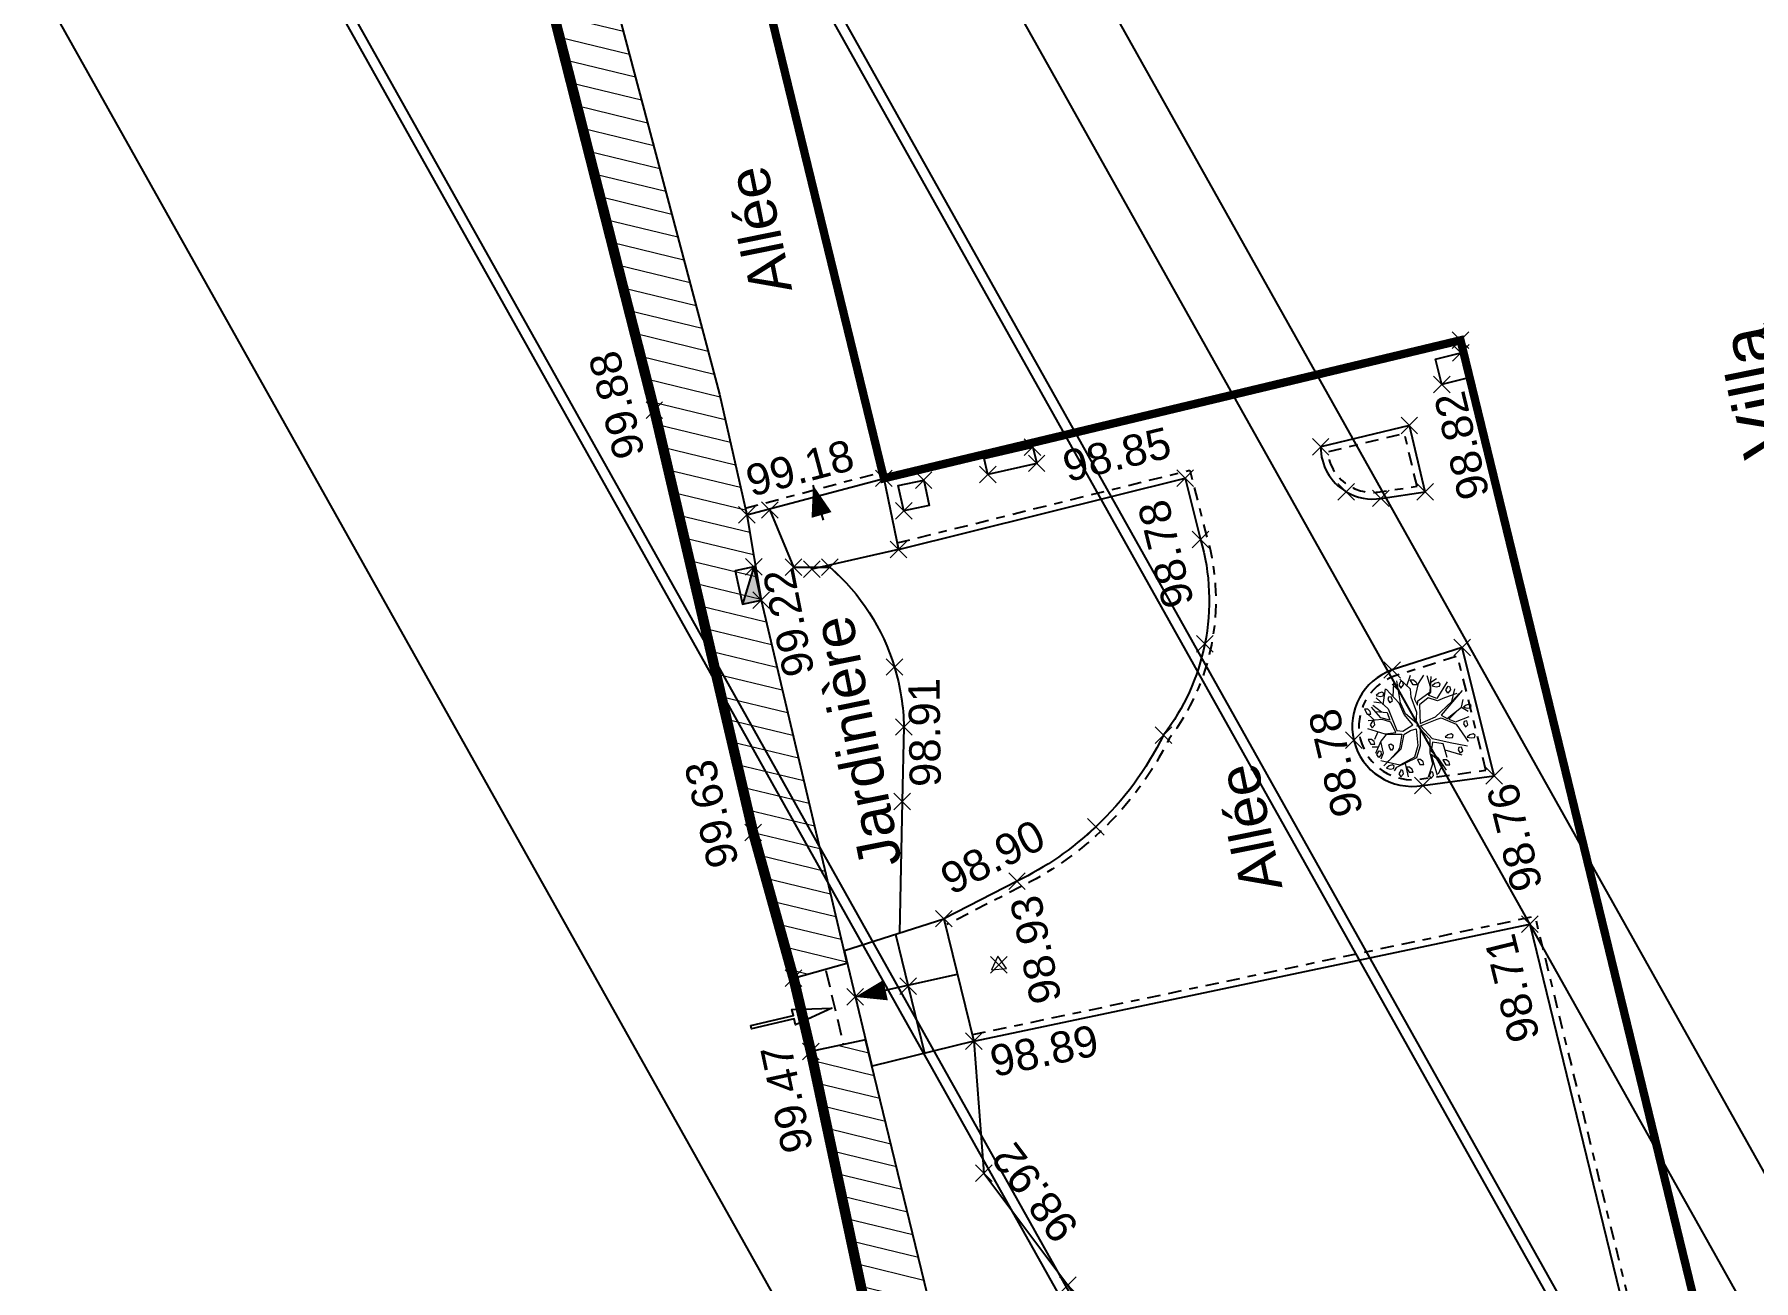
# Model space of a CAD drawing. Extents: x 947 to 1126, y 1788 to 2053.
# Drawn here: x 1005.44 to 1026.14, y 1947.64 to 1962.64 of the extents above; entities that cross this region are included whole.
import ezdxf
from ezdxf.enums import TextEntityAlignment as Align

# ---------------------------------------------------------------- set-up
doc = ezdxf.new("R2010")
doc.units = 0
doc.header["$LTSCALE"] = 2.5
doc.header["$PDMODE"] = 3
doc.header["$PDSIZE"] = 0.1
for name, pattern in [('BORDURE', [44.449999999999996, 12.7, -6.35, 12.7, -6.35, 0, -6.35]), ('CACH200', [0.12, 0.08, -0.04]), ('CONTINU', [0]), ('FANTOME', [63.50000000000001, 31.75, -6.35, 6.35, -6.35, 6.35, -6.35])]:
    doc.linetypes.add(name, pattern=pattern)
for name, color, linetype in [('F_Cadastre_application', 252, 'FANTOME'), ('PBO', 7, 'Continuous'), ('T_Bati', 7, 'Continuous'), ('T_Bordures_trottoir', 7, 'Continuous'), ('T_Murs', 7, 'Continuous'), ('T_RES_AEP', 4, 'Continuous'), ('T_RES_DIVERS', 251, 'Continuous'), ('T_Textes', 7, 'Continuous')]:
    doc.layers.add(name, color=color, linetype=linetype)
for name, color, linetype, lineweight in [('T_Murs_Hachures', 7, 'Continuous', 0), ('T_Végétaux', 65, 'Continuous', 0), ('TOPOALT', 7, 'Continuous', 0), ('TOPOJIS', 7, 'Continuous', 0)]:
    doc.layers.add(name, color=color, linetype=linetype, lineweight=lineweight)
doc.styles.add('Arial', font='arial.ttf')
pattern_1 = [(346.3434213360296, (0, 0), (0.05902544855257708, 0.242932081914199), [])]

# ---------------------------------------------------------------- blocks, each defined once
blk = doc.blocks.new('PointTopo')
at = {"color": 0}
blk.add_point((0, 0), dxfattribs=at)
at = {"layer": 'TOPOALT', "style": 'Arial'}
blk.add_attdef('ALT', (0.125, -0.125), '', height=0.3750000000000001, dxfattribs=at)
blk = doc.blocks.new('gr01')
at = {"color": 0, "linetype": 'ByBlock'}
blk.add_lwpolyline([(-3.9139059993e-06, 0.0201500685203122), (0.5264771646945832, 0.0201366147649971), (0.5264483045238677, 0.0944274122477396), (0.9987509119096244, 0.0001939952301697), (0.526484947553584, -0.0942228927563065), (0.526484947553584, -0.0199320896677939), (3.9139059993e-06, -0.0201500685203122)], close=True, dxfattribs=at)
blk = doc.blocks.new('GD100')
h = blk.add_hatch(color=256)
h.dxf.hatch_style = 1
h.paths.add_polyline_path([(1, 0.23), (1.110223024625157e-16, 0), (1, 0)])
blk.add_lwpolyline([(0, 0), (0, 0.23), (1, 0.23), (1, 0)], close=True)
at = {"flags": 128}
blk.add_lwpolyline([(0, 0), (1, 0.23)], dxfattribs=at)
blk = doc.blocks.new('gd05')
blk.add_lwpolyline([(0, 0), (0, 1), (1, 1), (1, 0)], close=True)
blk = doc.blocks.new('v024')
at = {"color": 0, "linetype": 'Continuous'}
for p, q in [((-0.8124999999999716, 0.5078125), (-0.7578125000000568, 0.8925781250000142)), ((-0.4609374999999716, 0.869140625), (-0.6015625000000568, 1.007812499999972)), ((-0.5703124999999432, 0.7011718750000284), (-0.5546875000000284, 1.027343749999972)), ((-0.2421875000000284, 0.966796875), (-0.15625, 1.220703125)), ((0.3281250000000568, 0.9433593749999858), (0.2421875000000284, 1.201171875)), ((0.3359374999999432, 1.048828125000014), (0.46875, 1.142578125)), ((0.8359375000000568, 0.5859375), (0.9140625000000568, 0.8925781250000142)), ((-0.8515624999999716, 0.3339843749999716), (-1.062500000000028, 0.48828125)), ((-0.8515624999999716, 0.5449218750000284), (-1.039062499999943, 0.5742187500000284)), ((1.070312500000057, 0.4511718749999716), (1.109375000000057, 0.6328125000000284)), ((-1.023437500000028, 0.13671875), (-1.164062499999972, 0.2675781250000142)), ((-0.9453125000000284, -0.1406250000000142), (-1.023437500000028, -0.3300781250000284)), ((-0.9375, -0.5117187500000142), (-1.078124999999943, -0.5117187500000142)), ((-0.6171874999999716, -0.7734374999999716), (-0.7187500000000568, -0.8730468750000142)), ((0.6718750000000284, -0.576171875), (1.078124999999943, -0.6953124999999716)), ((-0.2890625000000568, -0.9062500000000284), (-0.2109375000000568, -1.224609375000014)), ((0.6093749999999432, -0.927734375), (0.5078125, -1.158203124999986))]:
    blk.add_line(p, q, dxfattribs=at)
for points in [[(-0.9843750000000284, 0.6718750000000284), (-0.6953124999999716, 0.41015625), (-0.4843750000000568, -0.107421875), (-0.3437499999999716, -0.126953125), (-0.1015624999999432, 0.02539062499998579), (-0.3125, 0.2773437500000142), (-0.4296875, 0.5507812500000142), (-0.7421875, 0.8828125000000142)], [(-0.01562500000005684, 0.06640625000002842), (-0.2812500000000284, 0.2871093750000142), (-0.3984375000000284, 0.556640625), (-0.4843750000000568, 1.087890625000014)], [(-0.02343749999994316, 0.068359375), (-0.007812500000028422, 0.3261718750000142), (-0.1406249999999432, 0.6914062500000284), (-0.15625, 0.8847656249999858), (-0.4140624999999432, 1.124999999999972)], [(0.15625, 1.220703125), (0.03124999999997158, 1.019531250000014), (-0.06249999999994316, 0.6425781250000284), (0.007812500000028422, 0.498046875), (0.02343749999994316, 0.6035156250000284), (0.3203125000000284, 0.8164062499999858), (0.3437499999999716, 1.19140625)], [(0.7265624999999432, 1.064453125), (0.4765625000000284, 0.6582031250000142), (0.3046874999999716, 0.7246093749999716), (0.2734375, 0.7363281250000142), (0.3359374999999432, 0.8085937500000284), (0.3359374999999432, 1.044921875)], [(1.085937499999972, 0.8554687499999858), (0.5781249999999716, 0.2578125000000142), (0.7265624999999432, 0.1796875000000142), (1.070312500000057, 0.4511718749999716), (1.234374999999943, 0.3535156249999716)], [(-0.9999999999999432, 0.3437499999999716), (-0.7187500000000568, 0.3261718750000142), (-0.6562499999999716, 0.1406250000000142), (-0.8750000000000568, 0.1914062499999858), (-1.09375, 0.4511718749999716)], [(0.9609374999999432, 0.7773437499999858), (0.6640625, 0.6777343750000142), (0.4921874999999432, 0.6015624999999858), (0.2656249999999716, 0.6718750000000284), (0.06249999999994316, 0.5078125), (0.078125, 0.05664062500002842), (0.4453125000000568, 0.2207031249999858), (0.8359375000000568, 0.5859375), (1.015625, 0.7773437499999858)], [(-0.5078125, -0.15625), (-0.6328125000000284, 0.08593750000002842), (-0.8359375000000568, 0.1523437499999858), (-1.179687500000028, 0.1230468749999858)], [(-0.007812500000028422, 0), (0, 0), (0, 0.009765625)], [(0, -0.009765625), (0, 0), (0.007812500000028422, 0)], [(1.218750000000028, -0.4843749999999858), (0.7968750000000568, -0.4062499999999858), (0.3749999999999432, -0.3125), (0.08593750000002842, -0.001953124999971578), (0.4843750000000568, 0.1621093749999858), (0.5781249999999716, 0.1914062499999858), (0.9453125000000284, 0.04492187499998579), (1.234374999999943, -0.3769531249999858)], [(0.9999999999999432, 0.3984375000000284), (0.7656249999999432, 0.1621093749999858), (0.9296874999999716, 0.09374999999998579), (1.257812500000028, 0.2285156250000142)], [(-0.5078125, -0.166015625), (-0.7656249999999432, -0.1953125), (-1.187500000000057, -0.07031249999997158)], [(-0.3984375000000284, -0.205078125), (-0.7421875, -0.205078125), (-0.8750000000000568, -0.3671874999999858), (-0.9999999999999432, -0.6660156249999716)], [(-0.8828124999999432, -0.3730468749999716), (-0.8124999999999716, -0.6582031250000142), (-0.8750000000000568, -0.80078125)], [(-0.3203125000000284, -0.205078125), (-0.15625, -0.107421875), (-0.02343749999994316, -0.07031249999997158), (0.02343749999994316, -0.4746093749999858), (-0.06249999999994316, -0.7539062499999716), (-0.4140624999999432, -0.9453125000000284), (-0.8750000000000568, -0.83984375)], [(-0.3203125000000284, -0.2031250000000284), (-0.390625, -0.5605468750000142), (-0.7968750000000568, -0.9609375000000142)], [(-0.3984375000000284, -0.2031250000000284), (-0.3671875000000568, -0.2031250000000284), (-0.4218749999999716, -0.537109375), (-0.4609374999999716, -0.6093750000000142), (-0.625, -0.7753906250000142)], [(-0.5390624999999716, -1.080078124999986), (-0.4843750000000568, -0.9941406250000284), (-0.007812500000028422, -0.7636718749999716), (0.08593750000002842, -0.4746093749999858), (0.08593750000002842, -0.078125), (0.3046874999999716, -0.3203125000000284), (0.3046874999999716, -0.6464843749999716), (0.3749999999999432, -0.91796875), (0.2656249999999716, -1.234375000000014)], [(0.7265624999999432, -0.7636718749999716), (0.6328125000000284, -0.4355468749999858), (0.3749999999999432, -0.3886718750000284), (0.3437499999999716, -0.6074218749999716), (0.4999999999999716, -0.771484375), (0.703125, -1.062500000000028)], [(0.5625000000000568, -0.8671875000000284), (0.3437499999999716, -0.6875000000000142), (0.4843750000000568, -1.187499999999986)], [(-0.390625, -1.072265625000028), (-0.4375000000000284, -1.150390625000028), (-0.390625, -1.226562499999986), (-0.3281250000000568, -1.150390625000028), (-0.3437499999999716, -1.072265625000028), (-0.390625, -1.060546874999986)]]:
    blk.add_lwpolyline(points, dxfattribs=at)
for points in [[(-0.3281250000000568, 0.9882812499999716), (-0.3437499999999716, 1.064453125), (-0.390625, 1.07421875), (-0.4375000000000284, 0.9882812499999716), (-0.390625, 0.9101562499999716)], [(0, 0.9882812499999716), (-0.09375000000005684, 0.9882812499999716), (-0.1640625000000284, 1.107421875000014), (-0.08593750000002842, 1.107421875000014), (-0.02343749999994316, 1.0546875)], [(0.5546875000000284, 1.009765625000014), (0.5078125, 1.042968750000028), (0.4296875, 1.021484374999986), (0.3671875000000568, 0.9648437500000284), (0.4609374999999716, 0.9433593749999858), (0.5390624999999716, 0.9550781250000284)], [(0.7421875, 0.7890625000000284), (0.6953124999999716, 0.8671875000000284), (0.7500000000000284, 0.9531249999999858), (0.7890625000000284, 0.9433593749999858), (0.8046874999999432, 0.8671875000000284)], [(-0.7968750000000568, 0.7773437499999858), (-0.8437499999999432, 0.810546875), (-0.9218749999999432, 0.7890625000000284), (-0.9843750000000284, 0.7343749999999716), (-0.8906249999999716, 0.7109375000000284), (-0.8124999999999716, 0.7246093749999716)], [(-0.703125, 0.634765625), (-0.6562499999999716, 0.5585937499999716), (-0.6406250000000568, 0.5683593749999716), (-0.5937500000000284, 0.6113281249999858), (-0.625, 0.7011718750000284), (-0.6874999999999432, 0.6914062500000284)], [(1.304687500000057, 0.4921875000000142), (1.257812500000028, 0.5253906250000284), (1.179687500000028, 0.5019531250000142), (1.117187499999943, 0.44921875), (1.2109375, 0.4257812499999858), (1.2890625, 0.4375000000000284)], [(-1.265625000000057, 0.4042968750000142), (-1.203124999999972, 0.283203125), (-1.109375000000057, 0.283203125), (-1.124999999999972, 0.3496093750000284), (-1.187500000000057, 0.4042968750000142)], [(-1.015625, 0.029296875), (-1.031250000000057, 0.1054687500000284), (-1.070312500000057, 0.1171875), (-1.124999999999972, 0.029296875), (-1.078124999999943, -0.04687500000002842)], [(1.179687500000028, -0.01367187500001421), (1.226562500000057, 0.029296875), (1.195312499999943, 0.1191406249999716), (1.1328125, 0.1054687500000284), (1.117187499999943, 0.05273437500001421), (1.164062499999972, -0.02539062499998579)], [(-1.015625, -0.4433593750000142), (-1.031250000000057, -0.3769531249999858), (-1.09375, -0.3242187499999716), (-1.179687500000028, -0.3242187499999716), (-1.109375000000057, -0.4433593750000142)], [(0.8671875000000284, -0.224609375), (0.8203125, -0.1914062499999858), (0.7421875, -0.2128906250000284), (0.6796875000000568, -0.2675781250000142), (0.7734374999999716, -0.2910156250000284), (0.8515624999999716, -0.2792968749999858)], [(1.351562499999943, -0.1914062499999858), (1.273437499999943, -0.2128906250000284), (1.2109375, -0.2675781250000142), (1.304687500000057, -0.2910156250000284), (1.382812500000057, -0.2792968749999858), (1.398437499999972, -0.224609375)], [(-0.9218749999999432, -0.7636718749999716), (-0.9687499999999716, -0.6875000000000142), (-0.9140625000000568, -0.5996093750000142), (-0.8750000000000568, -0.6093750000000142), (-0.859375, -0.6875000000000142)], [(-0.6562499999999716, -0.5351562500000284), (-0.6796875000000568, -0.458984375), (-0.6328125000000284, -0.4335937500000142), (-0.5703124999999432, -0.4746093749999858), (-0.5703124999999432, -0.5351562500000284), (-0.6171874999999716, -0.595703125)], [(0.08593750000002842, -0.8066406249999858), (0.007812500000028422, -0.8066406249999858), (0.07031249999997158, -0.9296874999999716), (0.1640625000000284, -0.9296874999999716), (0.1484374999999716, -0.8632812500000142)], [(0.625, -0.8203125), (0.6953124999999716, -0.9394531249999716), (0.7890625000000284, -0.9394531249999716), (0.7734374999999716, -0.8730468750000142), (0.7109375000000284, -0.8203125)], [(1.070312500000057, -0.5097656249999716), (1.007812499999972, -0.5214843750000142), (0.9921875000000568, -0.576171875), (1.039062499999943, -0.654296875), (1.0546875, -0.6425781250000284), (1.101562500000028, -0.5976562499999716)], [(-0.546875, -0.9726562499999858), (-0.5937500000000284, -0.9394531249999716), (-0.6718750000000284, -0.9628906249999858), (-0.7343749999999716, -1.017578124999972), (-0.6406250000000568, -1.039062500000014), (-0.5625000000000568, -1.029296875000014)], [(-0.1796874999999432, -0.99609375), (-0.2578124999999432, -0.99609375), (-0.1874999999999716, -1.117187500000014), (-0.09375000000005684, -1.117187500000014), (-0.1171875, -1.050781249999986)], [(0.3437499999999716, -1.105468749999972), (0.2890625000000568, -1.193359374999972), (0.3359374999999432, -1.26953125), (0.3984375000000284, -1.193359374999972), (0.3828124999999716, -1.117187500000014)]]:
    blk.add_lwpolyline(points, close=True, dxfattribs=at)
blk = doc.blocks.new('t003')
at = {"color": 0}
blk.add_line((0, 0), (0, 0), dxfattribs=at)
blk.add_lwpolyline([(0.259834, -0.149954), (-5.3e-05, 0.3), (-0.259781, -0.150046)], close=True, dxfattribs=at)

msp = doc.modelspace()

# ---------------------------------------------------------------- hatches: boundary and pattern name
at = {"layer": 'T_Murs_Hachures'}
h = msp.add_hatch(dxfattribs=at)
h.set_pattern_fill('_U', color=256, scale=0.25, angle=-13.6565786639704, style=0, pattern_type=0)
h.set_pattern_definition(pattern_1)
edge = h.paths.add_edge_path()
edge.add_line((1006.724922973683, 1992.584516672652), (1007.50490419127, 1993.855218222982))
edge.add_line((1007.50490419127, 1993.855218222982), (1007.190206, 1994.079503))
edge.add_line((1007.190206, 1994.079503), (1006.247328, 1992.79945))
edge.add_line((1006.247328, 1992.79945), (1005.585964, 1989.710123))
edge.add_arc((1009.100514664198, 1988.957726997416), 3.594185041970321, 167.9164969676096, 185.9425446078917)
edge.add_line((1005.525644, 1988.585617), (1007.092157, 1982.092015))
edge.add_line((1007.092157, 1982.092015), (1009.509385, 1972.41367))
edge.add_line((1009.509385, 1972.41367), (1010.302157, 1968.743153))
edge.add_line((1010.302157, 1968.743153), (1011.192182, 1964.854763))
edge.add_line((1011.192182, 1964.854763), (1012.904983, 1958.118469))
edge.add_line((1012.904983, 1958.118469), (1014.094212, 1953.03429))
edge.add_line((1014.094212, 1953.03429), (1014.581053, 1951.281692))
edge.add_line((1014.581053, 1951.281692), (1015.223334506305, 1951.460106542759))
edge.add_line((1015.223334506305, 1951.460106542759), (1014.189444, 1955.832114))
edge.add_line((1014.189444, 1955.832114), (1014.017335, 1956.859248))
edge.add_line((1014.017335, 1956.859248), (1013.690778798407, 1958.31025214333))
edge.add_line((1013.690778798407, 1958.31025214333), (1012.298099, 1963.562505))
edge.add_line((1012.298099, 1963.562505), (1011.978452214925, 1965.04468030536))
edge.add_line((1011.978452214925, 1965.04468030536), (1011.091700287648, 1968.91877072586))
edge.add_line((1011.091700287648, 1968.91877072586), (1010.432612, 1972.289008))
edge.add_line((1010.432612, 1972.289008), (1007.9943, 1982.377661))
edge.add_line((1007.9943, 1982.377661), (1006.33202, 1988.737164))
edge.add_arc((1008.339657257434, 1989.075657800355), 2.03597284125186, 166.6793540897611, 189.5702372144384, ccw=False)
edge.add_line((1006.358460405248, 1989.544746750558), (1006.724922973683, 1992.584516672652))
h = msp.add_hatch(dxfattribs=at)
h.set_pattern_fill('_U', color=256, scale=0.25, angle=-13.6565786639704, style=0, pattern_type=0)
h.set_pattern_definition(pattern_1)
edge = h.paths.add_edge_path()
edge.add_line((1031.95505, 1915.994373), (1030.836037, 1918.211855))
edge.add_line((1030.836037, 1918.211855), (1029.406174, 1920.820785))
edge.add_line((1029.406174, 1920.820785), (1027.058018, 1924.655067))
edge.add_line((1027.058018, 1924.655067), (1024.867199, 1928.100221))
edge.add_line((1024.867199, 1928.100221), (1023.933827, 1929.485409))
edge.add_line((1023.933827, 1929.485409), (1021.996547, 1932.828962))
edge.add_line((1021.996547, 1932.828962), (1019.867426, 1936.32478))
edge.add_line((1019.867426, 1936.32478), (1018.199977203204, 1939.153424909724))
edge.add_arc((1019.451392717236, 1940.049222613699), 1.538991330452762, 192.6004340671122, 215.5961310766942, ccw=False)
edge.add_line((1017.949467824798, 1939.71349067795), (1017.179722, 1943.235418))
edge.add_line((1017.179722, 1943.235418), (1016.473614079994, 1946.315845833632))
edge.add_line((1016.473614079994, 1946.315845833632), (1015.448305435741, 1950.539891855232))
edge.add_line((1015.448305435741, 1950.539891855232), (1014.789161, 1950.399414))
edge.add_line((1014.789161, 1950.399414), (1015.695655, 1946.146))
edge.add_line((1015.695655, 1946.146), (1017.172372, 1939.539783))
edge.add_arc((1019.451392717237, 1940.0492226137), 2.335265327452313, 192.6004340671109, 214.640123751107)
edge.add_line((1017.53008, 1938.721811), (1023.066534, 1929.329821))
edge.add_line((1023.066534, 1929.329821), (1024.200945003197, 1927.66402208292))
edge.add_line((1024.200945003197, 1927.66402208292), (1026.382481752758, 1924.233464807811))
edge.add_line((1026.382481752758, 1924.233464807811), (1028.71710943901, 1920.421273064972))
edge.add_line((1028.71710943901, 1920.421273064972), (1030.131250827418, 1917.841028739145))
edge.add_line((1030.131250827418, 1917.841028739145), (1031.244162966657, 1915.635636454746))
edge.add_line((1031.244162966657, 1915.635636454746), (1031.95505, 1915.994373))

# ---------------------------------------------------------------- linework, layer by layer
at = {"layer": 'F_Cadastre_application', "ltscale": 0.025, "flags": 128}
msp.add_lwpolyline([(1037.026427651849, 1903.719996676799, 0.125, 0.125, 0), (1031.244162966657, 1915.635636454746, 0.125, 0.125, 0), (1030.131250827418, 1917.841028739145, 0.125, 0.125, 0), (1028.71710943901, 1920.421273064972, 0.125, 0.125, 0), (1026.382481752758, 1924.233464807811, 0.125, 0.125, 0), (1023.066534, 1929.329821, 0.125, 0.125, 0), (1017.530080000002, 1938.721810999996, 0.125, 0.125, -0.06027367765974221), (1017.172372, 1939.539783, 0.125, 0.125, 0), (1015.695655, 1946.146, 0.125, 0.125, 0), (1014.789161, 1950.399413999998, 0.125, 0.125, 0), (1014.581053, 1951.281692, 0.125, 0.125, 0), (1014.094212, 1953.03429, 0.125, 0.125, 0), (1012.904983, 1958.118469, 0.125, 0.125, 0), (1011.192182, 1964.854763, 0.125, 0.125, 0), (1010.302157, 1968.743153, 0.125, 0.125, 0), (1009.509385, 1972.41367, 0.125, 0.125, 0), (1007.092157, 1982.092015, 0.125, 0.125, 0), (1005.525644, 1988.585616999998, 0.125, 0.125, -0.07881606608945001), (1005.585964, 1989.710123, 0.125, 0.125, 0), (1006.247328, 1992.79945, 0.125, 0.125, 0), (1008.020862, 2000.24306, 0.125, 0.125, 0), (1010.028919, 2008.795267, 0.125, 0.125, 0), (1010.997796, 2012.817081, 0.125, 0.125, 0), (1012.021461, 2017.070552, 0.125, 0.125, 0), (1012.873689, 2021.588021, 0.125, 0.125, 0), (1013.332001, 2024.125346, 0.125, 0.125, 0), (1015.778406, 2024.337506, 0.125, 0.125, 0), (1019.97667, 2024.9151, 0.125, 0.125, 0), (1026.231894, 2025.905689, 0.125, 0.125, 0), (1035.496374264435, 2027.208273924347, 0.125, 0.125, 0), (1042.306307703822, 2028.479740451129, 0.125, 0.125, 0), (1045.250844292421, 2023.100874001942, 0.125, 0.125, 0), (1053.74615424064, 2008.297411269055, 0.125, 0.125, 0), (1061.955696272167, 1998.959123437074, 0.125, 0.125, 0), (1072.413336397155, 1973.674856332514, 0.125, 0.125, 0), (1071.321405963603, 1956.277839693791, 0.125, 0.125, 0), (1075.367802823401, 1933.818472551036, 0.125, 0.125, 0), (1081.199193318583, 1920.588964438738, 0.125, 0.125, 0), (1090.069423972756, 1894.220847172991, 0, 0, 0)], format="xyseb", dxfattribs=at)
at = {"layer": 'PBO'}
for p, direction in [((1019.328324317112, 1938.57324222584), (-0.4890660896326709, 0.872246731132544)), ((1021.945064510509, 1940.040440494738), (-0.4890660896326629, 0.8722467311325484)), ((1028.796030713879, 1928.07351131348), (-0.4890660896326587, 0.8722467311325508)), ((1033.157264369541, 1930.518841761644), (-0.4890660896326587, 0.8722467311325508)), ((1026.613351, 1942.441608), (-0.4890660896326709, 0.872246731132544)), ((1034.901757831806, 1931.496973940909), (-0.4890660896326629, 0.8722467311325484)), ((1035.774004562939, 1931.986040030542), (-0.4890660896326629, 0.8722467311325484))]:
    msp.add_xline(p, direction, dxfattribs=at)
at = {"layer": 'T_Bati', "linetype": 'CACH200'}
msp.add_line((1014.97036932198, 1951.373522286071), (1015.17847732198, 1950.491244286071), dxfattribs=at)
at = {"layer": 'T_Bati', "linetype": 'Continuous', "const_width": 0.1, "flags": 128}
msp.add_lwpolyline([(1014.042496, 1963.964947), (1015.668102, 1957.297186), (1022.608248, 1958.958689), (1025.86537, 1945.580224), (1033.359939, 1947.462185), (1031.10696, 1956.503489), (1030.728532179883, 1956.40918955694), (1028.095816, 1967.361593)], close=True, dxfattribs=at)
at = {"layer": 'T_Bordures_trottoir', "flags": 128}
for points in [[(1022.182894, 1957.134691), (1021.992091, 1957.931934), (1020.924747, 1957.676789, 0.2665832382006118), (1021.232668, 1957.135085, 0.1749265045256779), (1021.650221, 1957.056289)], [(1023.013407, 1953.715612), (1022.628207, 1955.260767), (1021.783651, 1954.990486, 0.3826726061395777), (1021.323833, 1954.144607, 0.3986583686065385), (1022.154277, 1953.601651)]]:
    msp.add_lwpolyline(points, format="xyb", close=True, dxfattribs=at)
at = {"layer": 'T_Bordures_trottoir', "linetype": 'BORDURE', "ltscale": 0.005, "flags": 128}
for points in [[(1022.084739774933, 1957.201105979292), (1021.932903647966, 1957.835531482937), (1021.008020429804, 1957.614441254578, 0.2363257150768902), (1021.273308209595, 1957.203993441893, 0.1751762683240111), (1021.638011079955, 1957.135353776451)], [(1022.914123358717, 1953.783143064688), (1022.571243215857, 1955.158540175642), (1021.809297569798, 1954.914696746476, 0.3821138765891992), (1021.401670397104, 1954.163082378536, 0.3994969572104412), (1022.1418071182, 1953.680697647713)]]:
    msp.add_lwpolyline(points, format="xyb", close=True, dxfattribs=at)
for points in [[(1013.996821125213, 1956.9365731637), (1015.647588125213, 1957.3745111637)], [(1016.733942905697, 1950.601753665523), (1023.502898796394, 1952.027361919408), (1025.923393599232, 1942.103396608686)]]:
    msp.add_lwpolyline(points, dxfattribs=at)
at = {"layer": 'T_Bordures_trottoir', "flags": 128}
for points in [[(1014.017335, 1956.859248), (1015.668102, 1957.297186)], [(1015.668102, 1957.297186), (1015.845349, 1956.441934), (1014.799987, 1956.204897)], [(1016.75043, 1950.523471), (1023.443543, 1951.933106), (1025.895290430921, 1941.881005732486)], [(1016.75043, 1950.523471), (1016.870085, 1948.933376), (1017.882751, 1947.587125), (1019.865785, 1944.481413), (1020.274945, 1942.132407), (1021.331651, 1938.845004), (1018.85170106931, 1938.047846495593)]]:
    msp.add_lwpolyline(points, dxfattribs=at)
at = {"layer": 'T_Bordures_trottoir', "linetype": 'BORDURE', "ltscale": 0.005, "flags": 128}
msp.add_lwpolyline([(1015.826047104538, 1956.519570568907), (1019.350727568709, 1957.395871709115), (1019.556922961094, 1956.583423117775, -0.1194480044094126), (1019.608874198464, 1955.28866744622, -0.1136527607622013), (1019.100957702504, 1954.163414940754, -0.08932756027585834), (1018.27229223272, 1953.044301584506, -0.07520718825559333), (1017.305840965699, 1952.375839794762), (1016.426449366849, 1951.926365471815)], format="xyb", dxfattribs=at)
at = {"layer": 'T_Bordures_trottoir', "flags": 128}
for points in [[(1015.845349, 1956.441934), (1019.29277, 1957.299027), (1019.479672, 1956.562598, -0.1195585598150185), (1019.530432, 1955.304378, -0.1143784425562872), (1019.032645, 1954.205767, -0.0898309580725029), (1018.217455, 1953.10255, -0.07525274966398122), (1017.270059, 1952.447395), (1016.39004, 1951.9976)], [(1014.294453, 1956.915796), (1014.578641, 1956.227776), (1015.018977, 1956.228038, -0.140343762115001), (1015.795745, 1955.026293, -0.07061183098608813), (1015.907768, 1954.304445), (1015.889509, 1953.407702), (1015.857344554254, 1951.828029423663)]]:
    msp.add_lwpolyline(points, format="xyb", dxfattribs=at)
at = {"layer": 'T_Murs'}
for p, q in [((1015.805708568836, 1951.811592369664), (1016.156143828588, 1950.378181955883)), ((1014.581053, 1951.281692), (1015.223334506305, 1951.46010654276)), ((1014.581053, 1951.281692), (1014.789161, 1950.399413999999))]:
    msp.add_line(p, q, dxfattribs=at)
at = {"layer": 'T_Murs', "flags": 128}
for points, format in [([(1014.581053, 1951.281692), (1014.094212, 1953.03429), (1012.904983, 1958.118469), (1011.192182, 1964.854763), (1010.302157, 1968.743153), (1009.509385, 1972.41367), (1007.092157, 1982.092015), (1005.525644, 1988.585617, -0.07881606608921261), (1005.585964, 1989.710123), (1006.247328, 1992.79945), (1007.190206, 1994.079503)], "xyb"), ([(1014.814408709068, 1957.216746837904, 0, 0.25, 0), (1014.917887101043, 1956.856306520522, 0, 0, 0)], "xyseb"), ([(1015.32231, 1951.05526, 0, 0.25, 0), (1015.688289940599, 1951.137013795505, 0, 0, 0)], "xyseb"), ([(1031.95505, 1915.994373), (1030.836037, 1918.211855), (1029.406174, 1920.820785), (1027.058018, 1924.655067), (1024.867199, 1928.100221), (1023.933827, 1929.485409), (1021.996547, 1932.828962), (1019.867426, 1936.32478), (1018.199977203204, 1939.153424909724, -0.1006757395105713), (1017.949467824798, 1939.71349067795), (1017.179722, 1943.235418), (1016.473614079994, 1946.315845833632), (1015.448305435741, 1950.539891855232), (1014.789161, 1950.399414), (1015.695655, 1946.146), (1017.172372, 1939.539783, 0.09646383567242392), (1017.53008, 1938.721811), (1023.066534, 1929.329821), (1024.200945003197, 1927.66402208292), (1026.382481752758, 1924.233464807811), (1028.71710943901, 1920.421273064972), (1030.131250827418, 1917.841028739145), (1031.244162966657, 1915.635636454746)], "xyb")]:
    msp.add_lwpolyline(points, format=format, dxfattribs=at)
for points in [[(1006.33202, 1988.737164), (1007.9943, 1982.377661), (1010.432612, 1972.289008), (1011.091700287648, 1968.91877072586), (1011.978452214925, 1965.04468030536), (1012.298099, 1963.562505), (1013.690778798407, 1958.31025214333), (1014.017335, 1956.859248), (1014.189444, 1955.832114), (1015.223334506305, 1951.460106542759)], [(1014.814408709068, 1957.216746837904), (1014.935371755779, 1956.795403230648)], [(1015.32231, 1951.05526), (1016.555325860539, 1951.330695113609)]]:
    msp.add_lwpolyline(points, dxfattribs=at)
at = {"layer": 'T_Murs'}
msp.add_lwpolyline([(1016.39004, 1951.9976), (1016.75043, 1950.523471), (1015.525530702323, 1950.224011822486), (1015.192895902132, 1951.616518434061)], close=True, dxfattribs=at)

# ---------------------------------------------------------------- block references
at = {"layer": 'T_Bati', "rotation": 13.27209362128648}
msp.add_blockref('gr01', (1014.070398592542, 1950.69089983985), dxfattribs=at)
at = {"layer": 'T_RES_AEP', "xscale": 0.4095332293244673, "yscale": -1, "rotation": 282.1657169633966}
msp.add_blockref('GD100', (1014.103139, 1956.23245), dxfattribs=at)
at = {"layer": 'T_RES_DIVERS'}
for p, xscale, yscale, rotation in [((1022.382742, 1958.428068), 0.3140826781956423, 0.3140826781956423, 13.98308431847703), ((1016.146749, 1957.275596), 0.3125671179714212, 0.3125671179714212, 192.0552222593799)]:
    msp.add_blockref('gd05', p, dxfattribs=dict(at, xscale=xscale, yscale=yscale, rotation=rotation))
at = {"layer": 'T_RES_DIVERS', "color": 251, "xscale": 0.6043913291900822, "yscale": 0.1999331696268612, "rotation": 12.92427236276387}
msp.add_blockref('gd05', (1016.917612, 1957.342534), dxfattribs=at)
at = {"layer": 'T_Végétaux', "xscale": 0.5, "yscale": 0.5, "zscale": 0.5}
msp.add_blockref('v024', (1022.08437911668, 1954.317778880054), dxfattribs=at)
at = {"layer": 'TOPOJIS'}
for p, rotation in [((1022.608248, 1958.958689), 283.6830357144842), ((1022.611624, 1958.808737), 283.6830357144842), ((1021.992091, 1957.931934), 13.44407372666446), ((1017.458117, 1957.671697), 13.46347392163059), ((1020.924747, 1957.676789), 13.44407372666446), ((1016.917612, 1957.342534), 13.46347392163059), ((1015.668102, 1957.297186), 14.85794673110087), ((1016.146749, 1957.275596), 13.46347392163059), ((1022.182894, 1957.134691), 283.4593509878106), ((1014.294453, 1956.915796), 292.4431678293643), ((1021.650221, 1957.056289), 8.373017559446533), ((1015.906356, 1956.904641), 281.708532161383), ((1019.479672, 1956.562598), 284.2407072104859), ((1015.845349, 1956.441934), 281.708532161383), ((1014.578641, 1956.227776), 0.03409099519941057), ((1014.799987, 1956.204897), 12.77584461716004), ((1015.018977, 1956.228038), 318.8550853299579), ((1014.189444, 1955.832114), 0.03409099519941057), ((1019.530432, 1955.304378), 78.67478952423508), ((1022.628207, 1955.260767), 17.74609194876618), ((1015.795745, 1955.026293), 286.8995761946558), ((1021.783651, 1954.990486), 17.74609194876618), ((1019.032645, 1954.205767), 52.57465324051676), ((1022.154277, 1953.601651), 7.556001657643176), ((1015.889509, 1953.407702), 88.83353525141933), ((1018.217455, 1953.10255), 43.27243038843061), ((1017.270059, 1952.447395), 26.05820490888635), ((1014.581053, 1951.281692), 285.5243605415917), ((1015.958817, 1951.185322), 88.83353525141838), ((1015.32231, 1951.05526), 285.5243605415917), ((1017.882751, 1947.587125), 306.9509197772513)]:
    msp.add_blockref('PointTopo', p, dxfattribs=dict(at, rotation=rotation))
ref = msp.add_blockref('PointTopo', (1012.904983, 1958.118469), dxfattribs=dict(at, rotation=284.2659813429936))
ref.add_attrib('ALT', '99.88', (1012.793993771752, 1957.589456494426), dxfattribs={"layer": 'TOPOALT', "height": 0.375, "rotation": 104.2659813430005, "style": 'Arial'})
ref = msp.add_blockref('PointTopo', (1022.382742, 1958.428068), dxfattribs=dict(at, rotation=283.6830357144842))
ref.add_attrib('ALT', '98.82', (1022.959211116732, 1957.096560955369), dxfattribs={"layer": 'TOPOALT', "height": 0.375, "rotation": 103.6830357144835, "style": 'Arial'})
ref = msp.add_blockref('PointTopo', (1017.506692, 1957.477714), dxfattribs=dict(at, rotation=13.46347392163059))
ref.add_attrib('ALT', '98.85', (1017.877385824771, 1957.251880631516), dxfattribs={"layer": 'TOPOALT', "height": 0.3750000000000001, "rotation": 13.46347392163025, "style": 'Arial'})
ref = msp.add_blockref('PointTopo', (1014.017335, 1956.859248), dxfattribs=dict(at, rotation=14.85794673110087))
ref.add_attrib('ALT', '99.18', (1014.070782987829, 1957.074324673172), dxfattribs={"layer": 'TOPOALT', "height": 0.3750000000000001, "rotation": 14.85794673110093, "style": 'Arial'})
ref = msp.add_blockref('PointTopo', (1019.29277, 1957.299027), dxfattribs=dict(at, rotation=284.2407072104859))
ref.add_attrib('ALT', '98.78', (1019.402932001788, 1955.796940345241), dxfattribs={"layer": 'TOPOALT', "height": 0.375, "rotation": 104.2407072104938, "style": 'Arial'})
msp.add_blockref('PointTopo', (1021.232668, 1957.135085), dxfattribs=at)
ref = msp.add_blockref('PointTopo', (1014.103139, 1956.23245), dxfattribs=dict(at, rotation=292.4431678293643))
ref.add_attrib('ALT', '99.22', (1014.834159907188, 1954.955426263311), dxfattribs={"layer": 'TOPOALT', "height": 0.3750000000000001, "rotation": 101.3965643595842, "style": 'Arial'})
ref = msp.add_blockref('PointTopo', (1015.907768, 1954.304445), dxfattribs=dict(at, rotation=270.7434235179549))
ref.add_attrib('ALT', '98.91', (1016.35387241295, 1953.585865457033), dxfattribs={"layer": 'TOPOALT', "height": 0.375, "rotation": 90.74342351795207, "style": 'Arial'})
ref = msp.add_blockref('PointTopo', (1021.323833, 1954.144607), dxfattribs=dict(at, rotation=283.3519616010383))
ref.add_attrib('ALT', '98.78', (1021.43848765137, 1953.277075953798), dxfattribs={"layer": 'TOPOALT', "height": 0.375, "rotation": 103.3519616010424, "style": 'Arial'})
ref = msp.add_blockref('PointTopo', (1014.094212, 1953.03429), dxfattribs=dict(at, rotation=283.1652320338424))
ref.add_attrib('ALT', '99.63', (1013.924713766314, 1952.662388821167), dxfattribs={"layer": 'TOPOALT', "height": 0.3750000000000001, "rotation": 103.1652320338381, "style": 'Arial'})
ref = msp.add_blockref('PointTopo', (1023.013407, 1953.715612), dxfattribs=dict(at, rotation=283.9982401289412))
ref.add_attrib('ALT', '98.76', (1023.598058706643, 1952.38382162574), dxfattribs={"layer": 'TOPOALT', "height": 0.3750000000000001, "rotation": 103.9982401289463, "style": 'Arial'})
ref = msp.add_blockref('PointTopo', (1016.39004, 1951.9976), dxfattribs=dict(at, rotation=27.07246797513382))
ref.add_attrib('ALT', '98.90', (1016.47855429708, 1952.276301611523), dxfattribs={"layer": 'TOPOALT', "height": 0.3750000000000001, "rotation": 27.07246797513265, "style": 'Arial'})
ref = msp.add_blockref('PointTopo', (1017.049805, 1951.443425), dxfattribs=at)
ref.add_attrib('ALT', '98.93', (1017.80768742021, 1951.01774095373), dxfattribs={"layer": 'TOPOALT', "height": 0.3750000000000001, "rotation": 101.3965643595815, "style": 'Arial'})
ref = msp.add_blockref('PointTopo', (1023.443543, 1951.933106), dxfattribs=dict(at, rotation=283.7070452435544))
ref.add_attrib('ALT', '98.71', (1023.56367491151, 1950.566070376444), dxfattribs={"layer": 'TOPOALT', "height": 0.3750000000000001, "rotation": 103.7070452435566, "style": 'Arial'})
at = {"layer": 'TOPOJIS', "color": 1, "linetype": 'CONTINU', "xscale": 0.3497957553710777, "yscale": 0.3497957553710777, "zscale": 0.3497957553710777, "rotation": 5.209811880566408}
msp.add_blockref('t003', (1017.049805, 1951.443425), dxfattribs=at)
at = {"layer": 'TOPOJIS'}
ref = msp.add_blockref('PointTopo', (1016.75043, 1950.523471), dxfattribs=dict(at, rotation=11.89323669106307))
ref.add_attrib('ALT', '98.89', (1016.994179288132, 1950.09052112253), dxfattribs={"layer": 'TOPOALT', "height": 0.375, "rotation": 11.8932366910625, "style": 'Arial'})
ref = msp.add_blockref('PointTopo', (1014.789161, 1950.399414), dxfattribs=dict(at, rotation=282.0309661791775))
ref.add_attrib('ALT', '99.47', (1014.817411955359, 1949.226331644069), dxfattribs={"layer": 'TOPOALT', "height": 0.375, "rotation": 102.0309661791765, "style": 'Arial'})
ref = msp.add_blockref('PointTopo', (1016.870085, 1948.933376), dxfattribs=dict(at, rotation=306.9509197772513))
ref.add_attrib('ALT', '98.92', (1018.02987531019, 1948.287575396693), dxfattribs={"layer": 'TOPOALT', "height": 0.3750000000000001, "rotation": 126.9509197772465, "style": 'Arial'})

# ---------------------------------------------------------------- texts
at = {"layer": 'T_Textes', "style": 'Arial'}
for s, height, p in [('Allée', 0.5, (1014.55913968242, 1960.356508422619)), ('Villa', 0.6, (1026.634546321294, 1958.434626874441)), ('Jardinière', 0.5, (1015.728805330141, 1954.201250573341)), ('Allée', 0.5, (1020.459803549639, 1953.164856382222))]:
    msp.add_text(s, height=height, rotation=101.3965643596002, dxfattribs=at).set_placement(p, align=Align.BOTTOM_CENTER)

doc.saveas('drawing.dxf')
